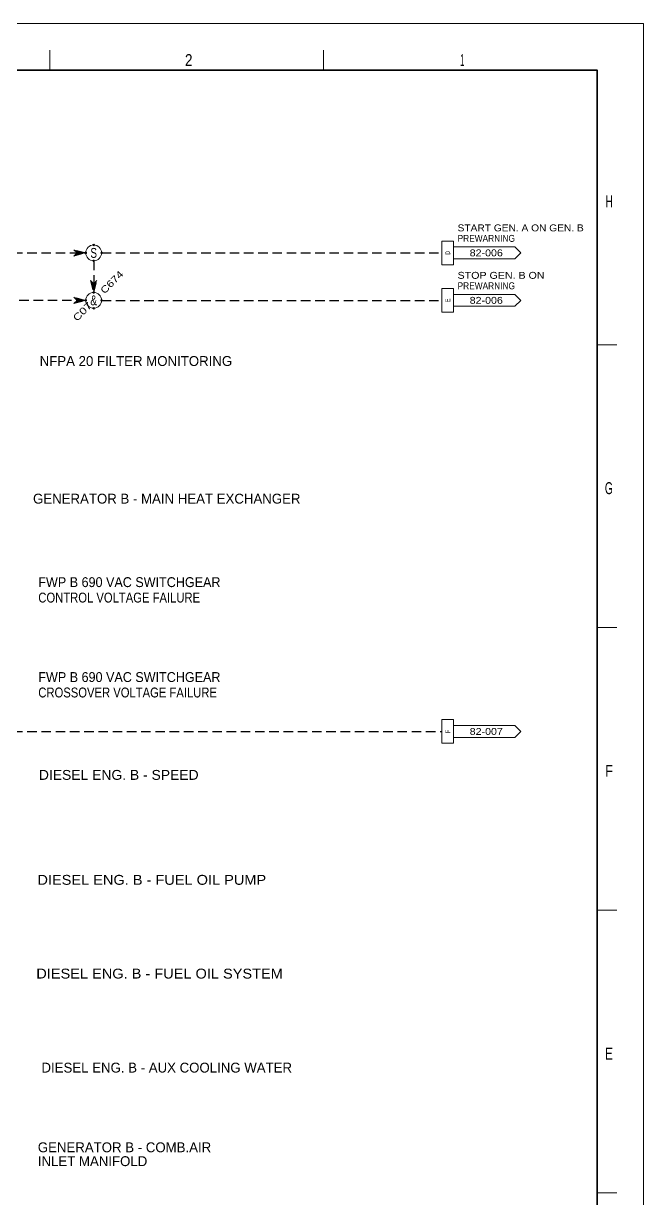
# Model space of a CAD drawing. Header units: millimetres. Extents: x 0 to 841, y 0 to 594.
# Drawn here: x 684.3 to 841, y 296.9 to 594 of the extents above; entities that cross this region are included whole.
import ezdxf
from ezdxf.enums import TextEntityAlignment as Align

# ---------------------------------------------------------------- set-up
doc = ezdxf.new("R2010")
doc.units = ezdxf.units.MM
doc.header["$LTSCALE"] = 0.8
doc.header["$PDMODE"] = 32
doc.header["$PDSIZE"] = 0.4
doc.linetypes.add('MEDIUM_DASHED', pattern=[4.5, 3, -1.5])
for name, color, linetype, lineweight in [('1', 7, 'Continuous', 13), ('12', 7, 'Continuous', 13), ('14', 7, 'MEDIUM_DASHED', 25), ('46', 7, 'MEDIUM_DASHED', 13), ('48', 7, 'Continuous', 13), ('49', 7, 'Continuous', 13), ('50', 7, 'Continuous', 35), ('9', 7, 'Continuous', 13)]:
    doc.layers.add(name, color=color, linetype=linetype, lineweight=lineweight)

msp = doc.modelspace()

# ---------------------------------------------------------------- linework, layer by layer
at = {"layer": '1'}
for p, q in [((690.937, 587.2614), (690.937, 582.2276)), ((760.1, 587.2614), (760.1, 582.2276)), ((834.2748, 512.7606), (829.263, 512.7606)), ((834.2748, 441.2795), (829.263, 441.2795)), ((834.2748, 369.7992), (829.263, 369.7992)), ((834.2748, 298.3181), (829.263, 298.3181))]:
    msp.add_line(p, q, dxfattribs=at)
at = {"layer": '1', "lineweight": 35}
msp.add_lwpolyline([(829.263, 112.0142), (829.263, 582.2276), (10.3331, 582.2276), (10.3331, 10.3819)], dxfattribs=at)
at = {"layer": '12'}
msp.add_lwpolyline([(0, 594), (841, 594), (841, 0), (0, 0)], close=True, dxfattribs=at)
at = {"layer": '14'}
for p, q in [((642, 536), (700, 536)), ((704, 536), (790, 536)), ((702, 534), (702, 526)), ((700, 524), (680, 524)), ((704, 524), (790, 524)), ((588, 415), (790, 415))]:
    msp.add_line(p, q, dxfattribs=at)
at = {"layer": '46'}
for points in [[(700, 536), (697, 536.8), (697.8, 536), (697, 535.2)], [(699.6, 536), (697.4, 536.6), (698, 536), (697.4, 535.4)], [(699.2, 536), (697.8, 536.4), (698.2, 536), (697.8, 535.6)], [(698.8, 536), (698.2, 536.2), (698.4, 536), (698.2, 535.8)], [(702, 526), (702.8, 529), (702, 528.2), (701.2, 529)], [(702, 526.4), (702.6, 528.6), (702, 528), (701.4, 528.6)], [(702, 526.8), (702.4, 528.2), (702, 527.8), (701.6, 528.2)], [(702, 527.2), (702.2, 527.8), (702, 527.6), (701.8, 527.8)], [(700, 524), (697, 524.8), (697.8, 524), (697, 523.2)], [(699.6, 524), (697.4, 524.6), (698, 524), (697.4, 523.4)], [(699.2, 524), (697.8, 524.4), (698.2, 524), (697.8, 523.6)], [(698.8, 524), (698.2, 524.2), (698.4, 524), (698.2, 523.8)]]:
    msp.add_lwpolyline(points, close=True, dxfattribs=at)
at = {"layer": '48'}
for centre in [(702, 536), (702, 524)]:
    msp.add_circle(centre, 2, dxfattribs=at)
for p in [(702, 538), (700, 536), (704, 536), (702, 534), (702, 526), (700, 524), (704, 524), (702, 522)]:
    msp.add_point(p, dxfattribs=at)
at = {"layer": '49'}
for p, q in [((793, 539), (790, 539)), ((793, 533), (793, 539)), ((808.5, 537.5), (793, 537.5)), ((808.5, 534.5), (793, 534.5)), ((793, 527), (790, 527)), ((793, 521), (793, 527)), ((808.5, 525.5), (793, 525.5)), ((808.5, 522.5), (793, 522.5)), ((793, 418), (790, 418)), ((793, 412), (793, 418)), ((808.5, 416.5), (793, 416.5)), ((808.5, 413.5), (793, 413.5))]:
    msp.add_line(p, q, dxfattribs=at)
for points in [[(790, 539), (790, 533), (793, 533)], [(808.5, 537.5), (810, 536), (808.5, 534.5)], [(790, 527), (790, 521), (793, 521)], [(808.5, 525.5), (810, 524), (808.5, 522.5)], [(790, 418), (790, 412), (793, 412)], [(808.5, 416.5), (810, 415), (808.5, 413.5)]]:
    msp.add_lwpolyline(points, dxfattribs=at)
at = {"layer": '9'}
msp.add_lwpolyline([(0, 0), (841, 0), (841, 594), (0, 594)], close=True, dxfattribs=at)

# ---------------------------------------------------------------- texts
at = {"layer": '1'}
for s, width, p in [('2', 0.85, (726.0252, 583.2346)), ('1', 0.4, (795.1799, 583.2346))]:
    msp.add_text(s, height=3.02, dxfattribs=dict(at, width=width)).set_placement(p, align=Align.CENTER)
for s, width, p in [('H', 0.65, (833.2709, 547.4945)), ('G', 0.65, (833.2709, 475.0071)), ('F', 0.8, (833.2709, 403.526)), ('E', 0.75, (833.2709, 332.0449))]:
    msp.add_text(s, height=3.02, dxfattribs=dict(at, width=width)).set_placement(p, align=Align.RIGHT)
for s, width, p in [('FWP B 690 VAC SWITCHGEAR ', 0.95, (688, 451.5)), ('CONTROL VOLTAGE FAILURE', 0.85, (688, 447.5992)), ('FWP B 690 VAC SWITCHGEAR ', 0.95, (688, 427.5)), ('CROSSOVER VOLTAGE FAILURE', 0.85, (688, 423.5992))]:
    msp.add_text(s, height=2.5, dxfattribs=dict(at, width=width)).set_placement(p)
at = {"layer": '12'}
for s, p in [('NFPA 20 FILTER MONITORING', (712.6772, 507.411)), ('GENERATOR B - MAIN HEAT EXCHANGER', (720.4724, 472.6079)), ('DIESEL ENG. B - AUX COOLING WATER', (720.4724, 328.7496))]:
    msp.add_text(s, height=2.5, dxfattribs=at).set_placement(p, align=Align.CENTER)
for s, width, p in [('DIESEL ENG. B - SPEED', 1.05, (708.3386, 402.7654)), ('DIESEL ENG. B - FUEL OIL PUMP', 1.1, (716.6929, 376.2299)), ('DIESEL ENG. B - FUEL OIL SYSTEM', 1.1, (718.6535, 352.5291))]:
    msp.add_text(s, height=2.5, dxfattribs=dict(at, width=width)).set_placement(p, align=Align.CENTER)
for s, p in [('GENERATOR B - COMB.AIR', (687.874, 308.6024)), ('INLET MANIFOLD', (687.874, 305.1016))]:
    msp.add_text(s, height=2.5, dxfattribs=at).set_placement(p)
at = {"layer": '49'}
for s, width, p in [('START GEN. A ON GEN. B', 1.1, (794, 541.4496)), ('PREWARNING', 0.9, (794, 538.8)), ('STOP GEN. B ON ', 1.15, (794, 529.4496)), ('PREWARNING', 0.9, (794, 526.8))]:
    msp.add_text(s, height=1.75, dxfattribs=dict(at, width=width)).set_placement(p)
for s, width, p in [('D', 0.6, (792.1252, 535.9988)), ('E', 0.65, (792.1252, 523.9992)), ('F', 0.65, (792.1252, 414.9992))]:
    msp.add_text(s, height=1.25, rotation=90, dxfattribs=dict(at, width=width)).set_placement(p, align=Align.CENTER)
at = {"layer": '49', "width": 1.15}
for s, p in [('82-006', (801.2504, 535.1252)), ('82-006', (801.2504, 523.1252)), ('82-007', (801.2504, 414.1252))]:
    msp.add_text(s, height=1.75, dxfattribs=at).set_placement(p, align=Align.CENTER)
at = {"layer": '50', "width": 0.75}
for s, p in [('S', (702, 534.7496)), ('&', (702.0004, 522.7496))]:
    msp.add_text(s, height=2.5, dxfattribs=at).set_placement(p, align=Align.CENTER)
at = {"layer": '50', "width": 1.25}
msp.add_text('C674', height=1.75, rotation=45, dxfattribs=at).set_placement((704.7402, 525.5024))
at = {"layer": '50', "width": 1.3}
msp.add_text('C07', height=1.75, rotation=45, dxfattribs=at).set_placement((701.7345, 522.4975), align=Align.RIGHT)

doc.saveas('drawing.dxf')
